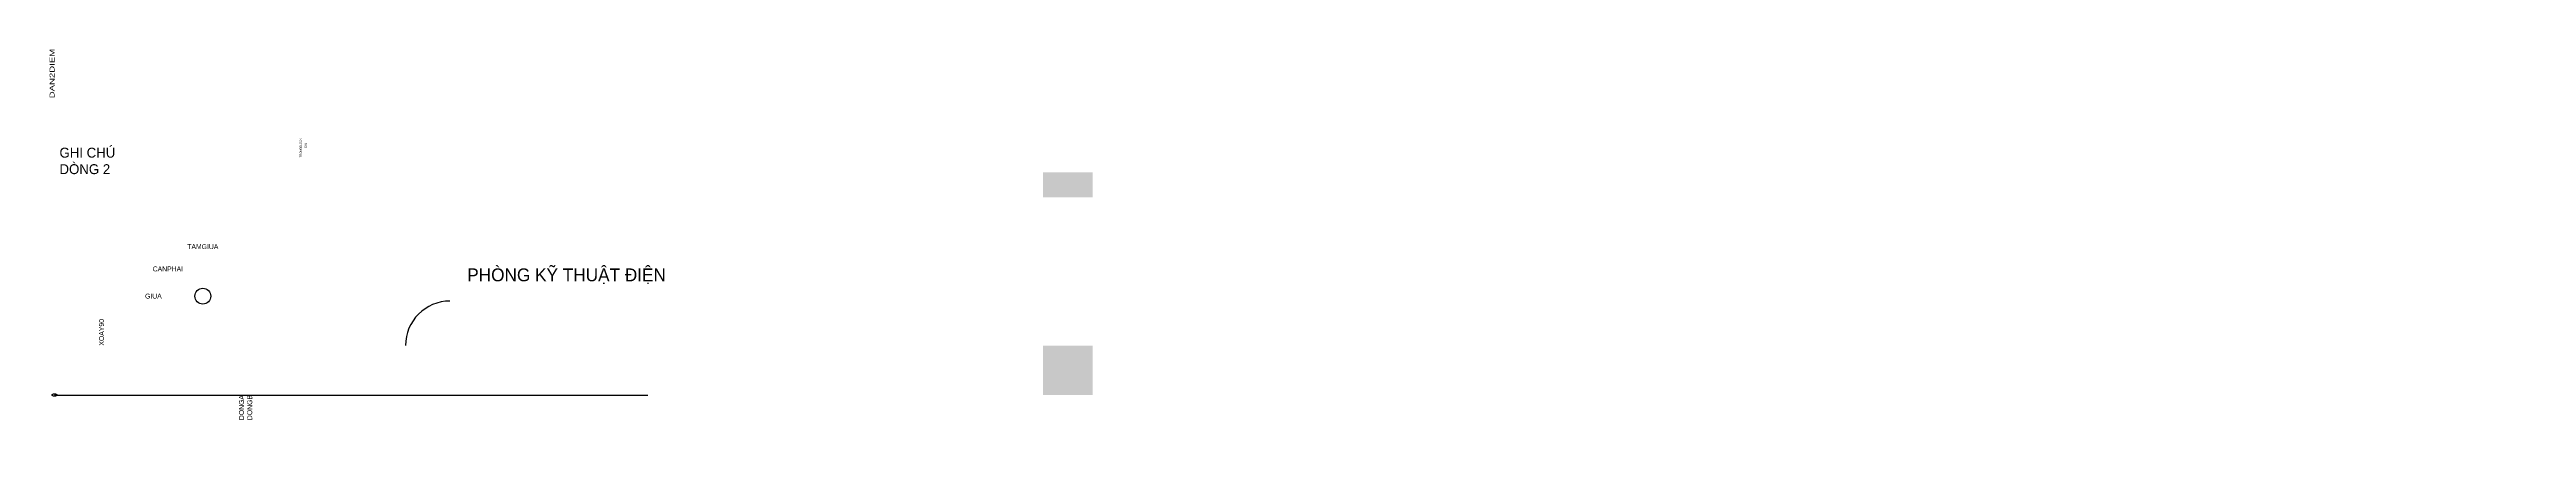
# Model space of a CAD drawing. Header units: millimetres. Extents: x -101 to 50010, y -1200 to 42000.
# Drawn here: x -101 to 50010, y -1200 to 6984 of the extents above; entities outside this region: 1.
import ezdxf
from ezdxf.enums import TextEntityAlignment as Align

# ---------------------------------------------------------------- set-up
doc = ezdxf.new("R2010")
doc.units = ezdxf.units.MM
doc.layers.add('A-WALL', color=1, linetype='Continuous')
doc.layers.add('G-ANNO', color=2, linetype='Continuous')

# ---------------------------------------------------------------- blocks, each defined once
blk = doc.blocks.new('NHAN')
blk.add_text('TRONGBLOCK', height=20).set_placement((0, 0), align=Align.CENTER)
blk.add_attdef('SO', (0, -40), '', height=20)
blk = doc.blocks.new('HVAC-CHI-TIET')
at = {"layer": 'A-WALL'}
blk.add_hatch(color=256, dxfattribs=at).paths.add_polyline_path([(20000, 0), (21000, 0), (21000, 1000), (20000, 1000)], flags=0)

msp = doc.modelspace()

# ---------------------------------------------------------------- hatches: boundary and pattern name
at = {"layer": 'A-WALL'}
msp.add_hatch(color=256, dxfattribs=at).paths.add_polyline_path([(20000, 0), (21000, 0), (21000, 1000), (20000, 1000)], flags=0)

# ---------------------------------------------------------------- linework, layer by layer
msp.add_line((0, 0), (12000, 0), dxfattribs=at)
msp.add_lwpolyline([(0, 0, 1), (10, 0)], format="xyb", dxfattribs=at)
msp.add_circle((3000, 2000), 160, dxfattribs=at)
msp.add_arc((8000, 1000), 900, 90, 180, dxfattribs=at)
msp.add_ellipse((0, 0), major_axis=(50, 0), ratio=0.5, dxfattribs=at)
msp.add_solid([(20000, 4000), (21000, 4000), (20000, 4500), (21000, 4500)], dxfattribs=at)

# ---------------------------------------------------------------- block references
at = {"layer": 'A-WALL', "xscale": 2, "yscale": 0.5, "rotation": 90}
msp.add_blockref('HVAC-CHI-TIET', (30000, 0), dxfattribs=at)
at = {"layer": 'G-ANNO'}
ref = msp.add_blockref('NHAN', (5000, 5000), dxfattribs=dict(at, xscale=2, yscale=2, rotation=90))
ref.add_attrib('SO', 'Đ01', (5100, 5000), dxfattribs={"layer": '0', "height": 40, "rotation": 90})

# ---------------------------------------------------------------- texts
msp.add_text('DAN2DIEM', height=100, dxfattribs=at).set_placement((0, 6000), (0, 7000), align=Align.ALIGNED)
msp.add_text('CANPHAI', height=100, dxfattribs=at).set_placement((2600, 2600), align=Align.TOP_RIGHT)
msp.add_text('PHÒNG KỸ THUẬT ĐIỆN', height=260, dxfattribs=at).set_placement((8350, 2300))
msp.add_text('GIUA', height=100, dxfattribs=at).set_placement((2000, 2000), align=Align.MIDDLE)
msp.add_text('XOAY90', height=100, rotation=90, dxfattribs=at).set_placement((1000, 1000))
for s, insert, char_height, attachment_point in [('GHI CHÚ\\PDÒNG 2', (100, 5000), 200, 1), ('TAMGIUA', (3000, 3000), 100, 5)]:
    msp.add_mtext(s, dxfattribs=dict(at, insert=insert, char_height=char_height, attachment_point=attachment_point))
at = {"layer": 'G-ANNO', "insert": (4000, 0), "char_height": 100, "attachment_point": 9, "rotation": 90}
msp.add_mtext('DONGA\\PDONGB', dxfattribs=at)

doc.saveas('drawing.dxf')
